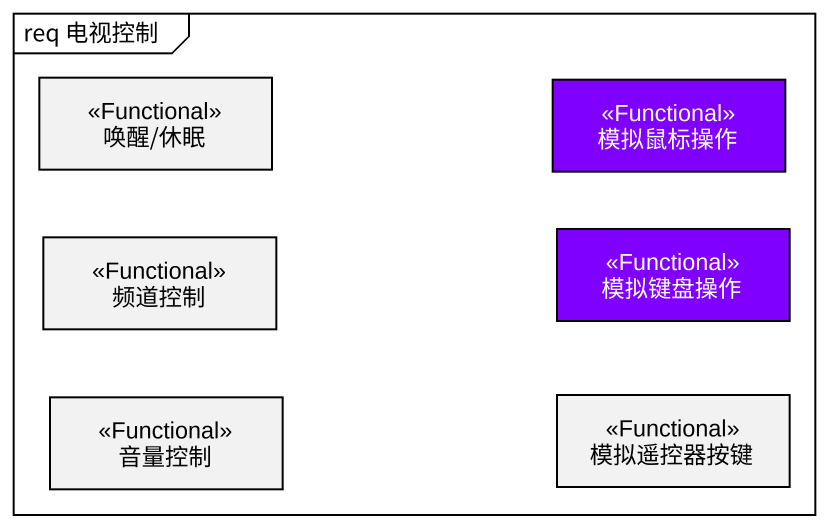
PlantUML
@startuml
mainframe req 电视控制
hide circle
hide empty members
class "唤醒/休眠" as 唤醒_休眠 <<Functional>>
class 模拟鼠标操作 <<Functional>> #8000FF
class 频道控制 <<Functional>>
class 模拟键盘操作 <<Functional>> #8000FF
class 音量控制 <<Functional>>
class 模拟遥控器按键 <<Functional>>
@enduml
